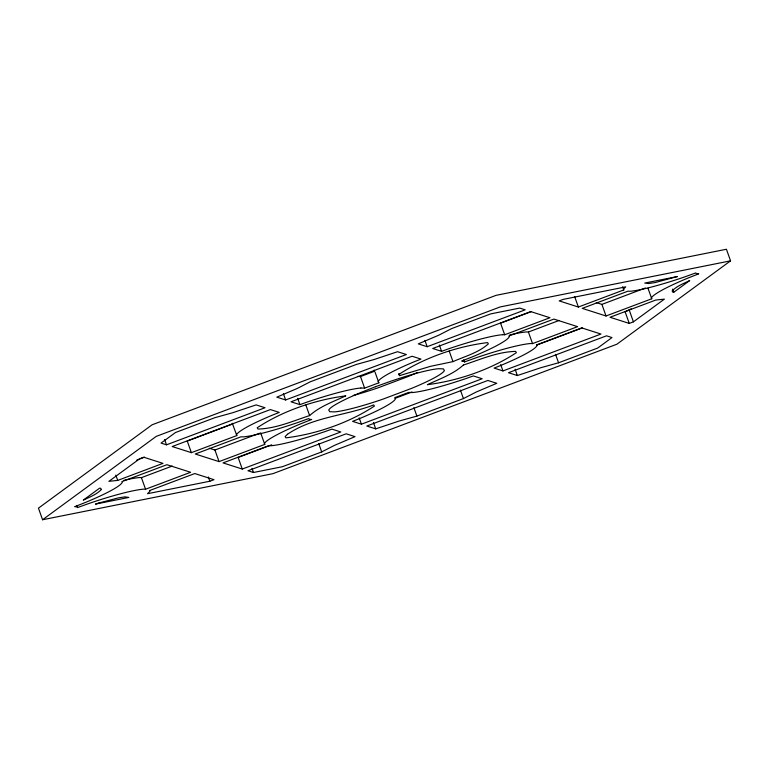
<?xml version="1.0" encoding="UTF-8"?>
<svg xmlns="http://www.w3.org/2000/svg" width="769" height="769" viewBox="0 0 769 769"><rect width="100%" height="100%" fill="white"/><g stroke="black" fill="none" stroke-linecap="round" stroke-linejoin="round"><path stroke-width="1.15" d="M309.619 415.577C319.856 406.34 333.41 401.668 345.762 395.872C315.328 399.774 282.819 410.819 257.202 427.756L257.932 429.035C275.84 428.66 292.787 421.037 309.619 415.577L305.86 405.032M42.574 519.748L156.242 436.379L500.225 306.927L730.55 260.845L726.426 249.252L496.101 295.334L152.108 424.786L38.45 508.155L42.574 519.748L272.899 473.666L616.892 344.214L730.55 260.845M629.253 323.413L610.009 317.261L655.765 300.045L664.387 299.131L633.425 321.846L629.253 323.413L625.13 311.82L631.234 308.83M673.759 292.258L689.726 280.55C683.651 283.54 676.874 285.933 672.125 290.951L672.856 292.22L673.759 292.258L672.635 289.096M321.702 451.922L334.573 445.318L355.028 436.629L346.185 433.803L247.983 470.753L253.462 472.502L282.377 466.716L321.702 451.922L318.702 443.482M463.438 398.582L476.261 392.007L496.755 383.298L487.882 380.463L366.823 426.026L375.705 428.862L399.044 421.066L416.894 416.096L463.438 398.582L460.439 390.143M357.431 376.426L360.488 376.55L374.714 371.196L374.118 370.149M360.949 387.999L364.621 388.143L378.848 382.799L375.089 372.254M452.97 361.622C464.937 356.335 478.462 352.769 488.344 343.878L487.613 342.599C457.324 346.271 424.344 357.604 398.89 374.436L399.572 375.628L430.496 366.323L452.97 361.622L449.221 351.077M166.498 444.828L265.036 407.743L256.135 404.898L232.738 412.713L214.984 417.654L175.438 432.543L161.048 443.088L166.498 444.828L164.624 439.56M285.626 399.967L406.378 354.528L397.554 351.702L374.292 359.469L356.316 364.468L310.147 381.847L297.238 388.47L276.811 397.15L285.626 399.967L283.377 393.641M427.17 346.713L525.179 309.83L519.719 308.081L490.757 313.877L451.614 328.603L438.782 335.188L418.317 343.878L427.17 346.713L424.921 340.388M136.767 460.083L144.485 457.171M232.69 423.979L187.261 441.07L191.385 452.662L236.814 435.571L232.286 423.267M531.475 311.541L500.561 323.172L504.695 334.765L549.95 317.732L530.754 311.599L432.716 348.492L441.579 351.327L448.106 348.982A69.623 8.123 -19.6 0 1 502.58 334.698M117.705 480.404L162.97 463.371L143.774 457.238L139.65 458.785L108.89 481.346L117.705 480.404L115.831 475.136M623.803 289.942L623.39 289.231L625.755 286.866L563.293 299.362L559.198 300.9L578.375 307.033L623.803 289.942L622.679 286.779M123.809 480.346A69.768 8.142 -19.6 0 1 139.372 477.568L141.429 477.645L172.198 466.072M209.255 448.212L214.926 450.019L259.518 433.235M509.703 334.967A69.768 8.142 -19.6 0 1 526.361 331.929L528.409 332.016L559.178 320.433M596.244 302.573L601.906 304.389L645.393 288.019M145.552 489.238L190.616 472.281L166.911 464.716L121.877 481.663L122.281 482.365A69.787 8.142 -19.6 0 1 85.561 502.407L74.728 506.684L77.054 506.771L77.506 507.578L88.916 503.484A69.768 8.142 -19.6 0 1 143.505 489.161L145.552 489.238L141.429 477.645M264.767 444.405L264.353 443.684A69.518 8.113 -19.6 0 1 300.948 423.719L311.714 419.461L309.321 419.365L308.85 418.547L297.497 422.614A69.546 8.113 -19.6 0 1 243.091 436.888L240.985 436.811L195.268 454.008L219.05 461.611L264.767 444.405L260.633 432.812M532.542 343.608L577.596 326.652L553.901 319.077L508.857 336.024L509.261 336.735A69.787 8.142 -19.6 0 1 472.541 356.768L461.708 361.046L464.034 361.142L464.495 361.939L475.905 357.845A69.777 8.142 -19.6 0 1 530.495 343.522L532.542 343.608L528.409 332.016M651.747 298.776L651.333 298.055A69.546 8.113 -19.6 0 1 687.928 278.08L698.704 273.831L696.301 273.735L695.83 272.908L684.487 276.984A69.546 8.113 -19.6 0 1 630.071 291.259L627.965 291.172L582.248 308.379L606.03 315.982L651.747 298.776L647.998 288.24M395.285 398.284L412.059 391.969M536.685 345.089L582.354 327.902M271.736 444.809L238.14 457.459L242.273 469.052L340.811 431.967L331.91 429.121L325.287 431.496A69.518 8.113 -19.6 0 1 270.89 445.76L268.775 445.684L223.029 462.9L242.273 469.052M209.86 481.231L213.974 479.683L194.788 473.55L149.532 490.574L149.936 491.285L147.533 493.698L209.86 481.231L208.361 477.011M361.411 424.18L482.153 378.742L473.329 375.926L466.908 378.233A69.777 8.142 -19.6 0 1 412.309 392.555L408.675 392.411L394.708 397.669L395.42 398.909A69.796 8.142 -19.6 0 1 358.7 418.951L352.587 421.364L361.411 424.18L359.152 417.855M502.955 370.927L600.964 334.044L581.768 327.911L536.512 344.945L536.925 345.656A69.652 8.123 -19.6 0 1 500.273 365.659L494.092 368.101L502.955 370.927L500.696 364.602M558.563 362.785L597.696 348.049L611.999 337.562L606.53 335.813L508.492 372.715L517.354 375.541L540.694 367.755L558.563 362.785L555.554 354.346M378.848 382.799L378.127 381.53A69.623 8.123 -19.6 0 1 414.76 361.536L420.979 359.085L412.107 356.249L291.047 401.803L299.929 404.638L306.475 402.293A69.546 8.113 -19.6 0 1 360.882 388.028M502.609 334.688L504.695 334.765M191.385 452.662L172.208 446.539L270.409 409.579L279.253 412.415L273.091 414.847A69.71 8.132 -19.6 0 0 236.41 434.86L236.814 435.571M629.302 310.253L633.425 321.846M601.906 304.389L606.03 315.982M574.616 296.498L578.375 307.033M515.105 369.216L517.354 375.541M463.745 359.834L464.495 361.939M439.33 345.002L441.579 351.327M413.885 407.666L416.894 416.096M398.823 373.523L399.572 375.628M360.488 376.55L364.621 388.143M373.446 422.537L375.705 428.862M297.67 398.313L299.929 404.638M251.963 468.292L253.462 472.502M214.926 450.019L219.05 461.611M76.756 505.464L77.506 507.578M417.586 372.427A61.462 7.171 -19.6 0 1 407.916 376.599L378.473 387.682A61.462 7.171 -19.6 0 1 353.298 395.497M101.364 489.517C96.481 494.63 89.54 497.082 83.292 500.119L99.557 488.19L100.633 488.238L101.364 489.517M287.452 434.274L285.145 436.581L285.876 437.859C316.299 434.129 348.799 422.969 374.388 406.09L373.724 404.927C345.233 415.856 313.271 416.731 287.452 434.274M463.38 365.044C453.191 374.253 439.685 378.906 427.391 384.683C457.968 380.809 490.622 369.687 516.355 352.683L515.624 351.395C497.524 351.789 480.394 359.517 463.38 365.044M375.426 386.74L361.084 392.401A61.462 7.171 -19.6 0 0 328.748 410.05L329.69 411.703L334.515 411.896A61.462 7.171 -19.6 0 0 382.597 399.274L412.04 388.191A61.462 7.171 -19.6 0 0 444.386 370.543L443.434 368.889L438.618 368.707A61.462 7.171 -19.6 0 0 390.527 381.318L375.426 386.74M677.412 276.532L655.13 282.559L648.651 283.55L644.73 283.069L677.412 276.532M99.028 502.955L95.423 504.128L128.865 497.428L124.886 496.88L118.388 497.879L99.028 502.955"/></g></svg>
